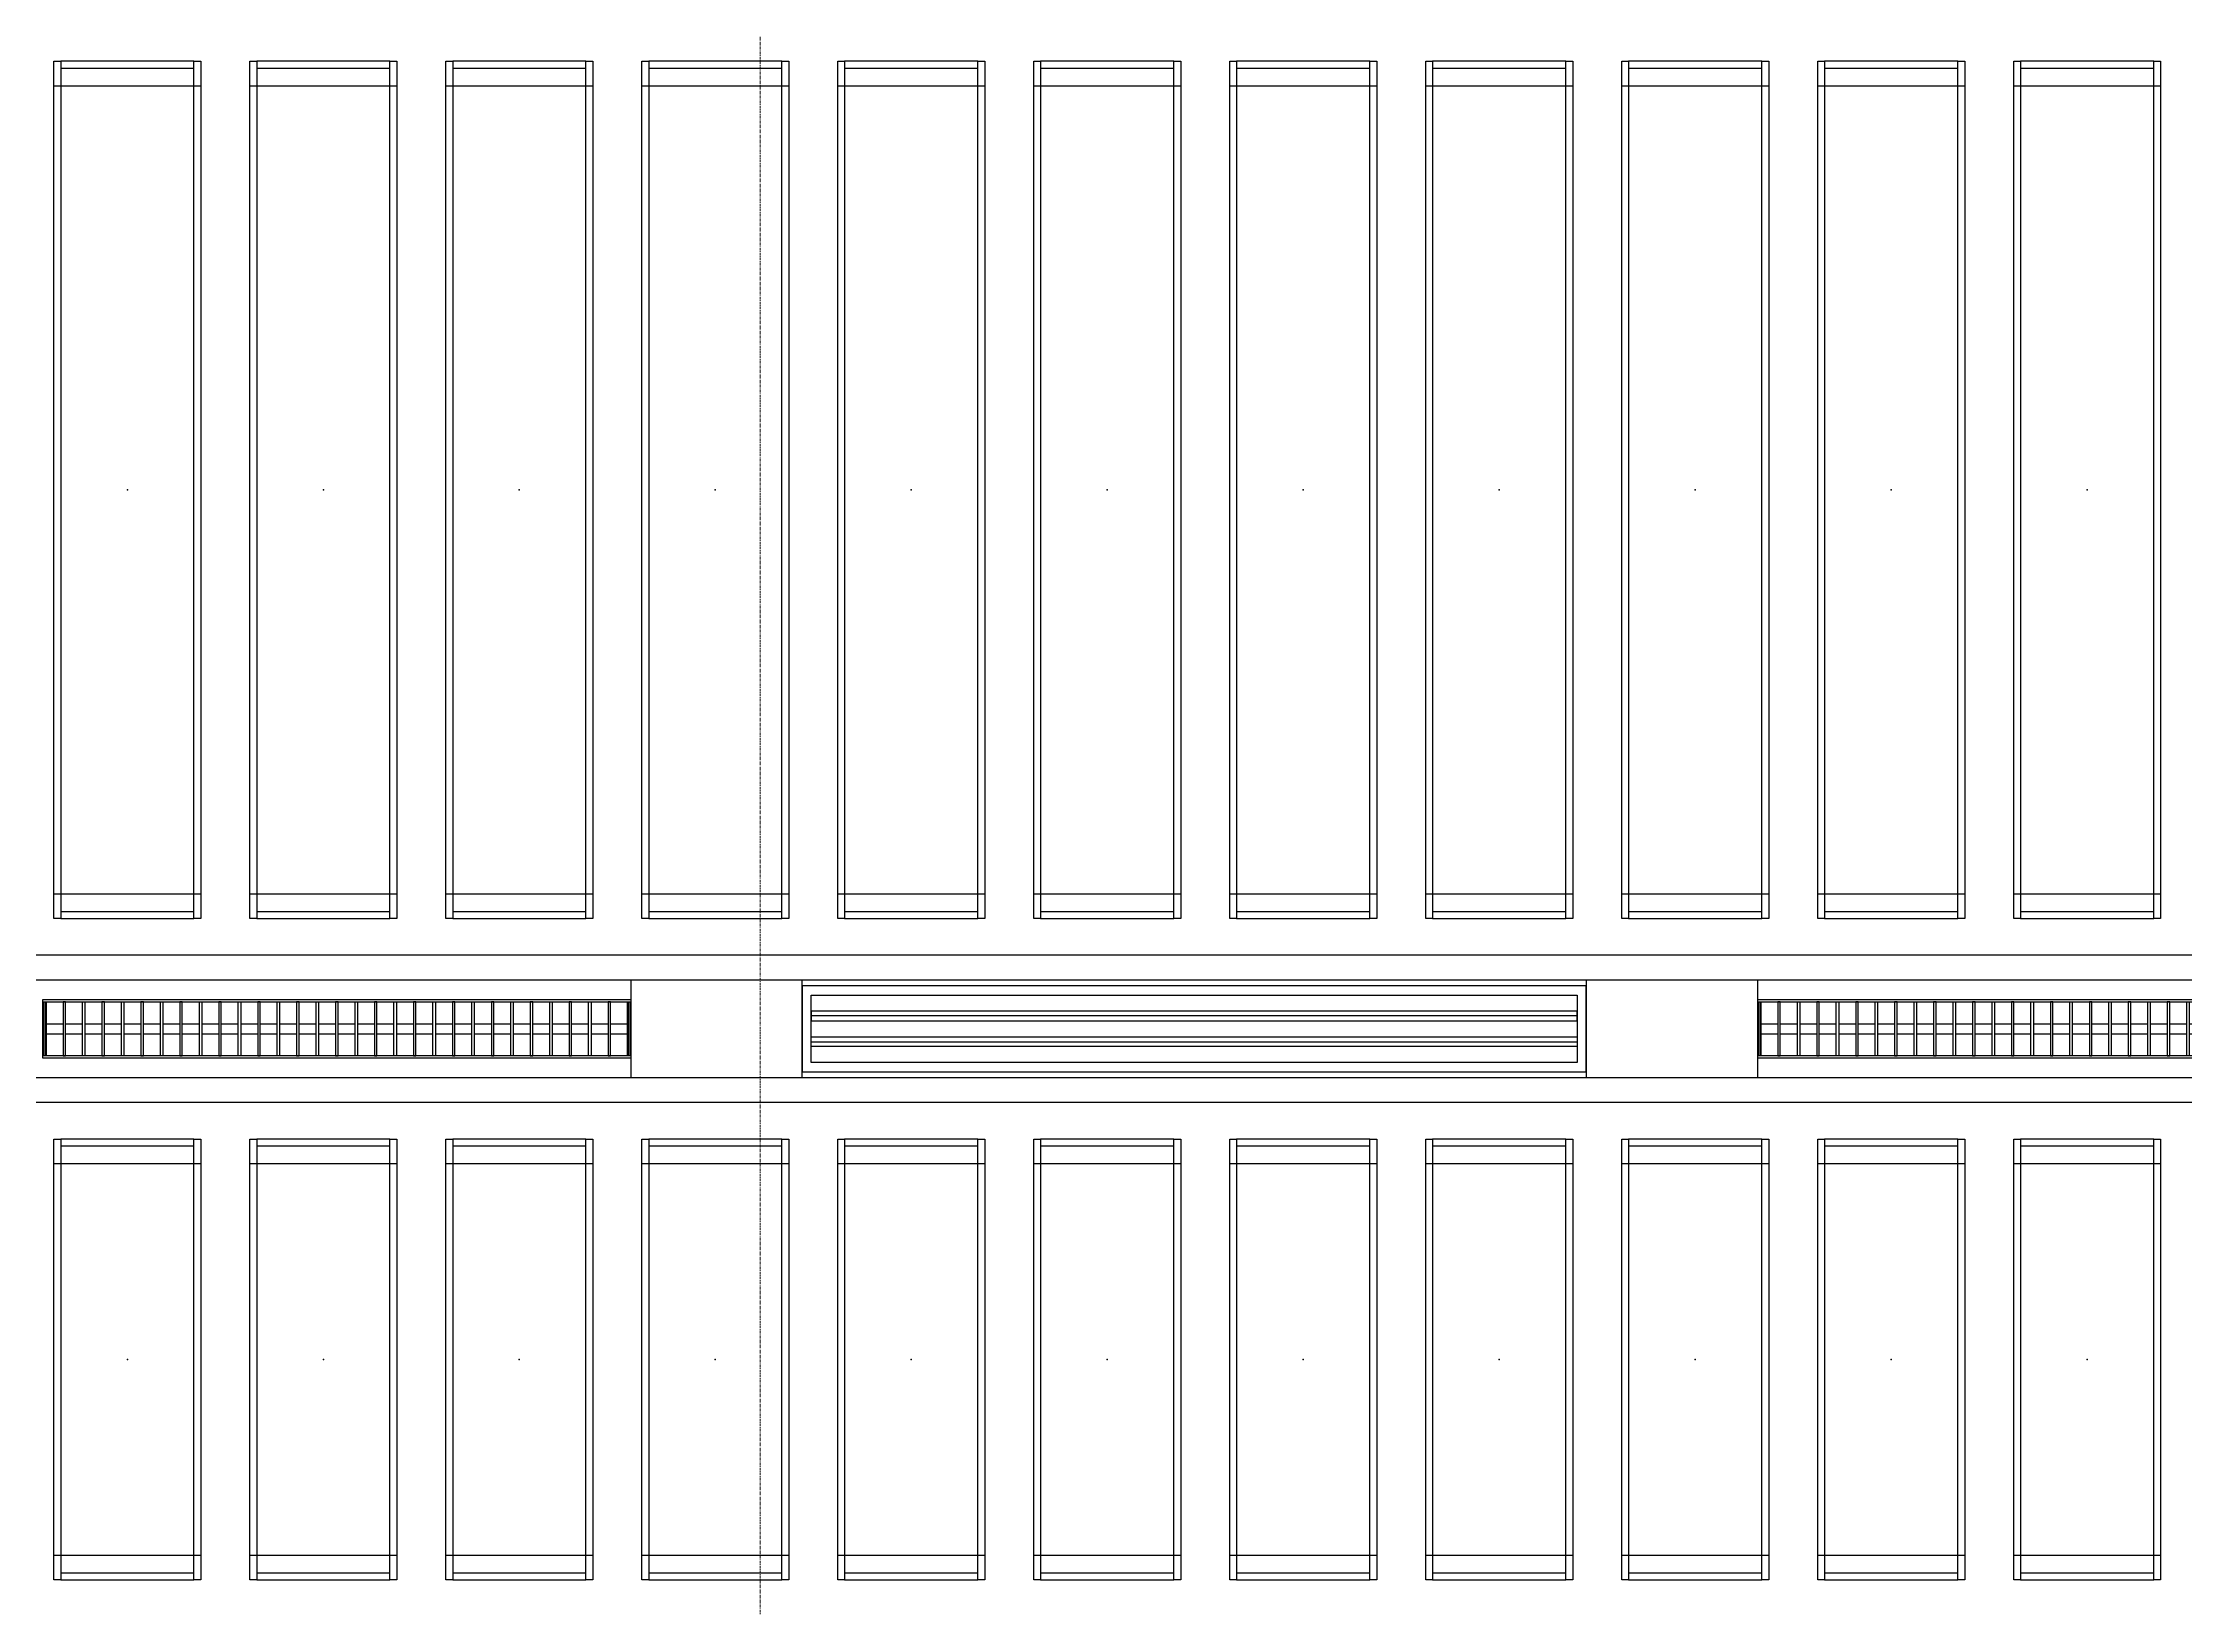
# Model space of a CAD drawing. Header units: millimetres. Extents: x -962357 to -591933, y -35273 to 59420.
# Drawn here: x -666344 to -661972, y 4287 to 7483 of the extents above; entities that cross this region are included whole.
import ezdxf
from ezdxf.enums import TextEntityAlignment as Align

# ---------------------------------------------------------------- set-up
doc = ezdxf.new("R2010")
doc.units = ezdxf.units.MM
doc.linetypes.add('DPA_Grid _ Level 100', pattern=[10, 5.5, -1.6, 1.3, -1.6])
for name, color, linetype in [('000 - WIPEOUT', 250, 'Continuous'), ('001 - ASCESSORIES', 251, 'Continuous'), ('A04_TUBE SERIES', 2, 'Continuous'), ('A11_ALU.SOLID SHEET', 2, 'Continuous')]:
    doc.layers.add(name, color=color, linetype=linetype)
doc.layers.add('008 - LIGHTING', color=1, linetype='Continuous', lineweight=9)
doc.layers.add('S-GRID', color=251, linetype='Continuous', lineweight=9)

# ---------------------------------------------------------------- blocks, each defined once
blk = doc.blocks.new('*U742')
blk.add_point((0, 0))
at = {"layer": 'Defpoints', "color": 250}
blk.add_text('AL.SHEET-HAT-TYPE-C', height=7, rotation=270, dxfattribs=at).set_placement((15, 0), align=Align.BOTTOM_CENTER)
blk.add_wipeout([(0, -100), (350, -100), (350, 100), (0, 100)]).dxf.layer = '000 - WIPEOUT'
at = {"layer": 'A11_ALU.SOLID SHEET', "color": 0}
blk.add_lwpolyline([(0, -100), (350, -100), (350, 100), (0, 100)], close=True, dxfattribs=at)
blk = doc.blocks.new('*U526')
at = {"layer": '001 - ASCESSORIES', "color": 0, "linetype": 'ByBlock'}
blk.add_lwpolyline([(800, 87.5), (-800, 87.5), (-800, -87.5), (800, -87.5)], close=True, dxfattribs=at)
at = {"layer": '001 - ASCESSORIES', "linetype": 'ByBlock'}
for points in [[(-781.5, 69), (781.5, 69), (781.5, -69), (-781.5, -69)], [(781.5, 36.3), (-781.5, 36.3), (-781.5, 16.3), (781.5, 16.3)], [(-781.5, -16.3), (781.5, -16.3), (781.5, -36.3), (-781.5, -36.3)]]:
    blk.add_lwpolyline(points, close=True, dxfattribs=at)
for points in [[(781.5, 26.3), (-781.5, 26.3)], [(-781.5, -26.3), (781.5, -26.3)]]:
    blk.add_lwpolyline(points, dxfattribs=at)
blk = doc.blocks.new('*U570')
at = {"color": 1}
blk.add_wipeout([(600, -60), (-600, -60), (-600, 60), (600, 60)], dxfattribs=at).dxf.layer = '000 - WIPEOUT'
at = {"layer": '001 - ASCESSORIES', "color": 0}
blk.add_lwpolyline([(600, -60), (-600, -60), (-600, 60), (600, 60)], close=True, dxfattribs=at)
at = {"layer": '001 - ASCESSORIES'}
for points in [[(-593.5, -55), (-598.5, -55), (-598.5, 55), (-593.5, 55)], [(595, -55), (-595, -55), (-595, 55), (595, 55)], [(-558.8, -55), (-553.8, -55), (-553.8, 55), (-558.8, 55)], [(-514, -55), (-519, -55), (-519, 55), (-514, 55)], [(-479.3, -55), (-474.3, -55), (-474.3, 55), (-479.3, 55)], [(-434.6, -55), (-439.6, -55), (-439.6, 55), (-434.6, 55)], [(-399.8, -55), (-394.8, -55), (-394.8, 55), (-399.8, 55)], [(-355.1, -55), (-360.1, -55), (-360.1, 55), (-355.1, 55)], [(-320.4, -55), (-315.4, -55), (-315.4, 55), (-320.4, 55)], [(-275.6, -55), (-280.6, -55), (-280.6, 55), (-275.6, 55)], [(-240.9, -55), (-235.9, -55), (-235.9, 55), (-240.9, 55)], [(-196.2, -55), (-201.2, -55), (-201.2, 55), (-196.2, 55)], [(-161.4, -55), (-156.4, -55), (-156.4, 55), (-161.4, 55)], [(-116.7, -55), (-121.7, -55), (-121.7, 55), (-116.7, 55)], [(-82, -55), (-77, -55), (-77, 55), (-82, 55)], [(-37.2, -55), (-42.2, -55), (-42.2, 55), (-37.2, 55)], [(-2.5, -55), (2.5, -55), (2.5, 55), (-2.5, 55)], [(42.2, -55), (37.2, -55), (37.2, 55), (42.2, 55)], [(77, -55), (82, -55), (82, 55), (77, 55)], [(121.7, -55), (116.7, -55), (116.7, 55), (121.7, 55)], [(156.4, -55), (161.4, -55), (161.4, 55), (156.4, 55)], [(201.2, -55), (196.2, -55), (196.2, 55), (201.2, 55)], [(235.9, -55), (240.9, -55), (240.9, 55), (235.9, 55)], [(280.6, -55), (275.6, -55), (275.6, 55), (280.6, 55)], [(315.4, -55), (320.4, -55), (320.4, 55), (315.4, 55)], [(360.1, -55), (355.1, -55), (355.1, 55), (360.1, 55)], [(394.8, -55), (399.8, -55), (399.8, 55), (394.8, 55)], [(439.6, -55), (434.6, -55), (434.6, 55), (439.6, 55)], [(474.3, -55), (479.3, -55), (479.3, 55), (474.3, 55)], [(519, -55), (514, -55), (514, 55), (519, 55)], [(553.8, -55), (558.8, -55), (558.8, 55), (553.8, 55)], [(598.5, -55), (593.5, -55), (593.5, 55), (598.5, 55)]]:
    blk.add_lwpolyline(points, close=True, dxfattribs=at)
for points in [[(-593.5, 10), (-558.8, 10)], [(-553.8, 10), (-519, 10)], [(-514, 10), (-479.3, 10)], [(-474.3, 10), (-439.6, 10)], [(-434.6, 10), (-399.8, 10)], [(-394.8, 10), (-360.1, 10)], [(-355.1, 10), (-320.4, 10)], [(-315.4, 10), (-280.6, 10)], [(-275.6, 10), (-240.9, 10)], [(-235.9, 10), (-201.2, 10)], [(-196.2, 10), (-161.4, 10)], [(-156.4, 10), (-121.7, 10)], [(-116.7, 10), (-82, 10)], [(-77, 10), (-42.2, 10)], [(-37.2, 10), (-2.5, 10)], [(2.5, 10), (37.2, 10)], [(42.2, 10), (77, 10)], [(82, 10), (116.7, 10)], [(121.7, 10), (156.4, 10)], [(161.4, 10), (196.2, 10)], [(201.2, 10), (235.9, 10)], [(240.9, 10), (275.6, 10)], [(280.6, 10), (315.4, 10)], [(320.4, 10), (355.1, 10)], [(360.1, 10), (394.8, 10)], [(399.8, 10), (434.6, 10)], [(439.6, 10), (474.3, 10)], [(479.3, 10), (514, 10)], [(519, 10), (553.8, 10)], [(558.8, 10), (593.5, 10)], [(-593.5, -10), (-558.8, -10)], [(-553.8, -10), (-519, -10)], [(-514, -10), (-479.3, -10)], [(-474.3, -10), (-439.6, -10)], [(-434.6, -10), (-399.8, -10)], [(-394.8, -10), (-360.1, -10)], [(-355.1, -10), (-320.4, -10)], [(-315.4, -10), (-280.6, -10)], [(-275.6, -10), (-240.9, -10)], [(-235.9, -10), (-201.2, -10)], [(-196.2, -10), (-161.4, -10)], [(-156.4, -10), (-121.7, -10)], [(-116.7, -10), (-82, -10)], [(-77, -10), (-42.2, -10)], [(-37.2, -10), (-2.5, -10)], [(2.5, -10), (37.2, -10)], [(42.2, -10), (77, -10)], [(82, -10), (116.7, -10)], [(121.7, -10), (156.4, -10)], [(161.4, -10), (196.2, -10)], [(201.2, -10), (235.9, -10)], [(240.9, -10), (275.6, -10)], [(280.6, -10), (315.4, -10)], [(320.4, -10), (355.1, -10)], [(360.1, -10), (394.8, -10)], [(399.8, -10), (434.6, -10)], [(439.6, -10), (474.3, -10)], [(479.3, -10), (514, -10)], [(519, -10), (553.8, -10)], [(558.8, -10), (593.5, -10)]]:
    blk.add_lwpolyline(points, dxfattribs=at)
blk = doc.blocks.new('*U734')
blk.add_wipeout([(-25, 0), (25, 0), (25, 81755), (-25, 81755)]).dxf.layer = '000 - WIPEOUT'
at = {"layer": 'A04_TUBE SERIES', "color": 0}
blk.add_lwpolyline([(-25, 0), (25, 0), (25, 81755), (-25, 81755)], close=True, dxfattribs=at)
at = {"layer": 'Defpoints', "color": 250, "flags": 1}
blk.add_attdef('EXTR.OVL-LENGTH_', (-33.1, -9), '', height=5, dxfattribs=at)
blk = doc.blocks.new('*U731')
blk.add_wipeout([(-25, 0), (25, 0), (25, 81755), (-25, 81755)]).dxf.layer = '000 - WIPEOUT'
at = {"layer": 'A04_TUBE SERIES', "color": 0}
blk.add_lwpolyline([(-25, 0), (25, 0), (25, 81755), (-25, 81755)], close=True, dxfattribs=at)
at = {"layer": 'Defpoints', "color": 250, "flags": 1}
blk.add_attdef('EXTR.OVL-LENGTH_', (-33.1, -9), '', height=5, dxfattribs=at)
blk = doc.blocks.new('*U615')
for p, q in [((-825.3, -16350), (-825.3, -16050)), ((825, -16050), (825, -16350)), ((-825.3, -16750), (-825.3, -16450)), ((825, -16450), (825, -16750)), ((-825.3, -17150), (-825.3, -16850)), ((825, -16850), (825, -17150)), ((-825.3, -17550), (-825.3, -17250)), ((825, -17250), (825, -17550)), ((-825.3, -17950), (-825.3, -17650)), ((825, -17650), (825, -17950)), ((-825.3, -18350), (-825.3, -18050)), ((825, -18050), (825, -18350)), ((-825.3, -18750), (-825.3, -18450)), ((825, -18450), (825, -18750)), ((-825.3, -19150), (-825.3, -18850)), ((825, -18850), (825, -19150)), ((-825.3, -19550), (-825.3, -19250)), ((825, -19250), (825, -19550)), ((-825.3, -19950), (-825.3, -19650)), ((825, -19650), (825, -19950)), ((-825.3, -20350), (-825.3, -20050)), ((825, -20050), (825, -20350))]:
    blk.add_line(p, q)
for p in [(0, -16200), (0, -16600), (0, -17000), (0, -17400), (0, -17800), (0, -18200), (0, -18600), (0, -19000), (0, -19400), (0, -19800), (0, -20200)]:
    blk.add_point(p)
at = {"layer": 'A11_ALU.SOLID SHEET', "color": 0}
for points in [[(-875, -16050), (875, -16050), (875, -16064), (-875, -16064)], [(-875, -16336), (-861, -16336), (-861, -16064), (-875, -16064)], [(875, -16064), (861, -16064), (861, -16336), (875, -16336)], [(-875, -16336), (875, -16336), (875, -16350), (-875, -16350)], [(-875, -16450), (875, -16450), (875, -16464), (-875, -16464)], [(-875, -16736), (-861, -16736), (-861, -16464), (-875, -16464)], [(875, -16464), (861, -16464), (861, -16736), (875, -16736)], [(-875, -16736), (875, -16736), (875, -16750), (-875, -16750)], [(-875, -16850), (875, -16850), (875, -16864), (-875, -16864)], [(-875, -17136), (-861, -17136), (-861, -16864), (-875, -16864)], [(875, -16864), (861, -16864), (861, -17136), (875, -17136)], [(-875, -17136), (875, -17136), (875, -17150), (-875, -17150)], [(-875, -17250), (875, -17250), (875, -17264), (-875, -17264)], [(-875, -17536), (-861, -17536), (-861, -17264), (-875, -17264)], [(875, -17264), (861, -17264), (861, -17536), (875, -17536)], [(-875, -17536), (875, -17536), (875, -17550), (-875, -17550)], [(-875, -17650), (875, -17650), (875, -17664), (-875, -17664)], [(-875, -17936), (-861, -17936), (-861, -17664), (-875, -17664)], [(875, -17664), (861, -17664), (861, -17936), (875, -17936)], [(-875, -17936), (875, -17936), (875, -17950), (-875, -17950)], [(-875, -18050), (875, -18050), (875, -18064), (-875, -18064)], [(-875, -18336), (-861, -18336), (-861, -18064), (-875, -18064)], [(875, -18064), (861, -18064), (861, -18336), (875, -18336)], [(-875, -18336), (875, -18336), (875, -18350), (-875, -18350)], [(-875, -18450), (875, -18450), (875, -18464), (-875, -18464)], [(-875, -18736), (-861, -18736), (-861, -18464), (-875, -18464)], [(875, -18464), (861, -18464), (861, -18736), (875, -18736)], [(-875, -18736), (875, -18736), (875, -18750), (-875, -18750)], [(-875, -18850), (875, -18850), (875, -18864), (-875, -18864)], [(-875, -19136), (-861, -19136), (-861, -18864), (-875, -18864)], [(875, -18864), (861, -18864), (861, -19136), (875, -19136)], [(-875, -19136), (875, -19136), (875, -19150), (-875, -19150)], [(-875, -19250), (875, -19250), (875, -19264), (-875, -19264)], [(-875, -19536), (-861, -19536), (-861, -19264), (-875, -19264)], [(875, -19264), (861, -19264), (861, -19536), (875, -19536)], [(-875, -19536), (875, -19536), (875, -19550), (-875, -19550)], [(-875, -19650), (875, -19650), (875, -19664), (-875, -19664)], [(-875, -19936), (-861, -19936), (-861, -19664), (-875, -19664)], [(875, -19664), (861, -19664), (861, -19936), (875, -19936)], [(-875, -19936), (875, -19936), (875, -19950), (-875, -19950)], [(-875, -20050), (875, -20050), (875, -20064), (-875, -20064)], [(-875, -20336), (-861, -20336), (-861, -20064), (-875, -20064)], [(875, -20064), (861, -20064), (861, -20336), (875, -20336)], [(-875, -20336), (875, -20336), (875, -20350), (-875, -20350)]]:
    blk.add_lwpolyline(points, close=True, dxfattribs=at)
blk = doc.blocks.new('*U618')
for p, q in [((-400.3, -10750), (-400.3, -10450)), ((400, -10450), (400, -10750)), ((-400.3, -11150), (-400.3, -10850)), ((400, -10850), (400, -11150)), ((-400.3, -11550), (-400.3, -11250)), ((400, -11250), (400, -11550)), ((-400.3, -11950), (-400.3, -11650)), ((400, -11650), (400, -11950)), ((-400.3, -12350), (-400.3, -12050)), ((400, -12050), (400, -12350)), ((-400.3, -12750), (-400.3, -12450)), ((400, -12450), (400, -12750)), ((-400.3, -13150), (-400.3, -12850)), ((400, -12850), (400, -13150)), ((-400.3, -13550), (-400.3, -13250)), ((400, -13250), (400, -13550)), ((-400.3, -13950), (-400.3, -13650)), ((400, -13650), (400, -13950)), ((-400.3, -14350), (-400.3, -14050)), ((400, -14050), (400, -14350)), ((-400.3, -14750), (-400.3, -14450)), ((400, -14450), (400, -14750))]:
    blk.add_line(p, q)
for p in [(0, -10600), (0, -11000), (0, -11400), (0, -11800), (0, -12200), (0, -12600), (0, -13000), (0, -13400), (0, -13800), (0, -14200), (0, -14600)]:
    blk.add_point(p)
at = {"layer": 'A11_ALU.SOLID SHEET', "color": 0}
for points in [[(-450, -10450), (450, -10450), (450, -10464), (-450, -10464)], [(-450, -10736), (-436, -10736), (-436, -10464), (-450, -10464)], [(450, -10464), (436, -10464), (436, -10736), (450, -10736)], [(-450, -10736), (450, -10736), (450, -10750), (-450, -10750)], [(-450, -10850), (450, -10850), (450, -10864), (-450, -10864)], [(-450, -11136), (-436, -11136), (-436, -10864), (-450, -10864)], [(450, -10864), (436, -10864), (436, -11136), (450, -11136)], [(-450, -11136), (450, -11136), (450, -11150), (-450, -11150)], [(-450, -11250), (450, -11250), (450, -11264), (-450, -11264)], [(-450, -11536), (-436, -11536), (-436, -11264), (-450, -11264)], [(450, -11264), (436, -11264), (436, -11536), (450, -11536)], [(-450, -11536), (450, -11536), (450, -11550), (-450, -11550)], [(-450, -11650), (450, -11650), (450, -11664), (-450, -11664)], [(-450, -11936), (-436, -11936), (-436, -11664), (-450, -11664)], [(450, -11664), (436, -11664), (436, -11936), (450, -11936)], [(-450, -11936), (450, -11936), (450, -11950), (-450, -11950)], [(-450, -12050), (450, -12050), (450, -12064), (-450, -12064)], [(-450, -12336), (-436, -12336), (-436, -12064), (-450, -12064)], [(450, -12064), (436, -12064), (436, -12336), (450, -12336)], [(-450, -12336), (450, -12336), (450, -12350), (-450, -12350)], [(-450, -12450), (450, -12450), (450, -12464), (-450, -12464)], [(-450, -12736), (-436, -12736), (-436, -12464), (-450, -12464)], [(450, -12464), (436, -12464), (436, -12736), (450, -12736)], [(-450, -12736), (450, -12736), (450, -12750), (-450, -12750)], [(-450, -12850), (450, -12850), (450, -12864), (-450, -12864)], [(-450, -13136), (-436, -13136), (-436, -12864), (-450, -12864)], [(450, -12864), (436, -12864), (436, -13136), (450, -13136)], [(-450, -13136), (450, -13136), (450, -13150), (-450, -13150)], [(-450, -13250), (450, -13250), (450, -13264), (-450, -13264)], [(-450, -13536), (-436, -13536), (-436, -13264), (-450, -13264)], [(450, -13264), (436, -13264), (436, -13536), (450, -13536)], [(-450, -13536), (450, -13536), (450, -13550), (-450, -13550)], [(-450, -13650), (450, -13650), (450, -13664), (-450, -13664)], [(-450, -13936), (-436, -13936), (-436, -13664), (-450, -13664)], [(450, -13664), (436, -13664), (436, -13936), (450, -13936)], [(-450, -13936), (450, -13936), (450, -13950), (-450, -13950)], [(-450, -14050), (450, -14050), (450, -14064), (-450, -14064)], [(-450, -14336), (-436, -14336), (-436, -14064), (-450, -14064)], [(450, -14064), (436, -14064), (436, -14336), (450, -14336)], [(-450, -14336), (450, -14336), (450, -14350), (-450, -14350)], [(-450, -14450), (450, -14450), (450, -14464), (-450, -14464)], [(-450, -14736), (-436, -14736), (-436, -14464), (-450, -14464)], [(450, -14464), (436, -14464), (436, -14736), (450, -14736)], [(-450, -14736), (450, -14736), (450, -14750), (-450, -14750)]]:
    blk.add_lwpolyline(points, close=True, dxfattribs=at)
blk = doc.blocks.new('*U856')
at = {"layer": 'A11_ALU.SOLID SHEET', "color": 0, "linetype": 'ByBlock', "rotation": 90}
for name, p in [('*U615', (62308.5, 2990)), ('*U618', (67908.5, 1215))]:
    blk.add_blockref(name, p, dxfattribs=at)
at = {"layer": 'A11_ALU.SOLID SHEET', "color": 1}
for p in [(79536, 1890), (81486, 1890)]:
    blk.add_blockref('*U742', p, dxfattribs=at)
at = {"layer": '008 - LIGHTING'}
for name, p in [('*U526', (80686, 1890)), ('*U570', (78936, 1890)), ('*U570', (82436, 1890))]:
    blk.add_blockref(name, p, dxfattribs=at)
at = {"layer": 'A04_TUBE SERIES', "color": 0, "linetype": 'ByBlock', "rotation": 270}
for name, p in [('*U734', (21303.5, 2015)), ('*U731', (21303.5, 1765))]:
    blk.add_blockref(name, p, dxfattribs=at)

msp = doc.modelspace()

# ---------------------------------------------------------------- block references
at = {"layer": 'A11_ALU.SOLID SHEET', "color": 2}
msp.add_blockref('*U856', (-744680, 3580), dxfattribs=at)

# ---------------------------------------------------------------- next in the draw order: linework, layer by layer
at = {"layer": 'S-GRID', "linetype": 'DPA_Grid _ Level 100'}
msp.add_line((-664880, -30741.3), (-664880, 54920.2), dxfattribs=at)

doc.saveas('drawing.dxf')
